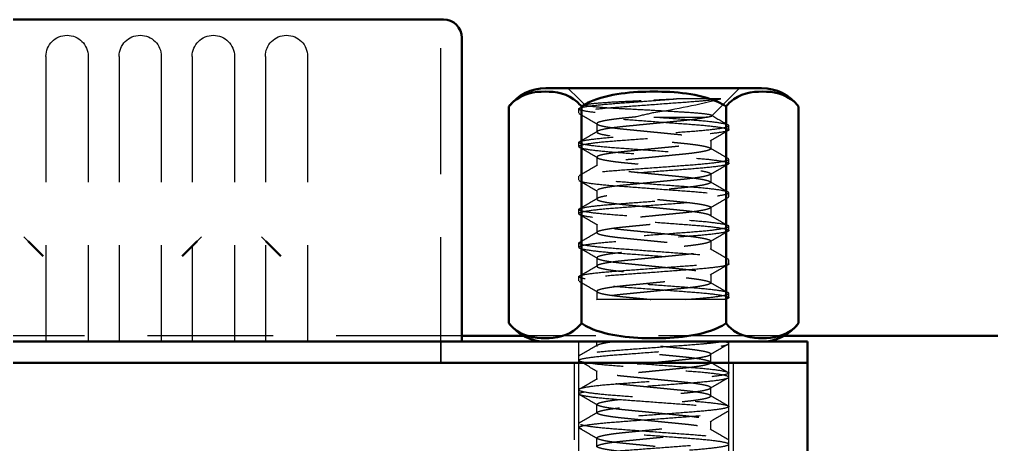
# Model space of a CAD drawing. Header units: millimetres. Extents: x 0 to 420, y 0 to 297.
# Drawn here: x 110.17 to 128.58, y 190.07 to 198.11 of the extents above; entities that cross this region are included whole.
import ezdxf

# ---------------------------------------------------------------- set-up
doc = ezdxf.new("R2010")
doc.units = ezdxf.units.MM
doc.header["$LTSCALE"] = 0.75
doc.linetypes.add('HIDDEN2', pattern=[4.7625, 3.175, -1.5875])
doc.layers.add('Hidden', color=7, linetype='HIDDEN2', lineweight=25)
doc.layers.add('Visible', color=7, linetype='Continuous', lineweight=50)

msp = doc.modelspace()

# ---------------------------------------------------------------- linework, layer by layer
at = {"layer": 'Hidden', "extrusion": (-1e-16, -1, 0)}
for p, q in [((118.146, 191.615), (118.146, 198.115)), ((110.671, 197.415), (110.671, 192.015)), ((111.471, 197.415), (111.471, 192.015)), ((112.056, 197.415), (112.056, 192.015)), ((112.856, 197.415), (112.856, 192.015)), ((113.441, 197.415), (113.441, 192.015)), ((114.241, 197.415), (114.241, 192.015)), ((114.826, 197.415), (114.826, 192.015)), ((115.626, 197.415), (115.626, 192.015)), ((120.759, 196.612), (120.555, 196.815)), ((123.603, 196.612), (123.807, 196.815)), ((120.879, 196.491), (120.759, 196.612)), ((123.448, 196.612), (122.609, 196.612)), ((123.603, 196.612), (123.281, 196.289)), ((120.759, 196.342), (120.759, 196.421)), ((121.102, 196.143), (121.102, 195.984)), ((123.603, 196.024), (123.603, 196.103)), ((120.759, 195.707), (120.759, 195.786)), ((123.26, 195.826), (123.26, 195.667)), ((121.102, 195.508), (121.102, 195.349)), ((123.603, 195.389), (123.603, 195.468)), ((120.759, 195.072), (120.759, 195.151)), ((123.26, 195.191), (123.26, 195.032)), ((121.102, 194.873), (121.102, 194.714)), ((123.603, 194.754), (123.603, 194.833)), ((120.759, 194.437), (120.759, 194.516)), ((123.26, 194.556), (123.26, 194.397)), ((121.102, 194.238), (121.102, 194.079)), ((123.603, 194.119), (123.603, 194.198)), ((110.336, 193.915), (110.253, 193.998)), ((113.536, 193.915), (113.619, 193.998)), ((114.836, 193.915), (114.753, 193.998)), ((120.759, 193.802), (120.759, 193.881)), ((123.26, 193.921), (123.26, 193.762)), ((121.102, 193.603), (121.102, 193.444)), ((123.603, 193.484), (123.603, 193.563)), ((123.26, 193.286), (123.26, 193.127)), ((120.759, 193.167), (120.759, 193.246)), ((121.102, 192.968), (121.102, 192.815)), ((123.603, 192.849), (123.603, 192.928)), ((121.099, 192.815), (121.116, 192.824)), ((122.787, 192.815), (121.099, 192.815)), ((123.519, 192.815), (122.787, 192.815)), ((123.593, 192.838), (123.554, 192.815)), ((118.546, 192.128), (100.826, 192.128)), ((118.546, 192.128), (100.826, 192.128)), ((118.146, 192.015), (118.146, 191.615)), ((124.653, 192.128), (119.708, 192.128)), ((124.653, 192.128), (119.708, 192.128)), ((120.759, 191.615), (120.759, 192.015)), ((121.102, 191.938), (121.102, 192.015)), ((123.603, 191.978), (123.603, 192.015)), ((123.603, 191.615), (123.603, 192.015)), ((120.759, 191.66), (120.759, 191.74)), ((123.26, 191.621), (123.26, 191.779)), ((120.681, 183.015), (120.681, 191.615)), ((120.759, 189.915), (120.759, 191.615)), ((121.102, 191.303), (121.102, 191.462)), ((123.603, 189.915), (123.603, 191.615)), ((123.681, 191.615), (123.681, 183.015)), ((123.603, 191.343), (123.603, 191.422)), ((120.759, 191.025), (120.759, 191.105)), ((123.26, 190.986), (123.26, 191.144)), ((121.102, 190.668), (121.102, 190.827)), ((123.603, 190.708), (123.603, 190.787)), ((120.759, 190.39), (120.759, 190.47)), ((123.26, 190.351), (123.26, 190.509)), ((121.102, 190.033), (121.102, 190.192)), ((123.603, 190.073), (123.603, 190.152))]:
    msp.add_line(p, q, dxfattribs=at)
at = {"layer": 'Hidden', "extrusion": (0, 0, -1)}
for centre in [(-111.071, 197.415), (-112.456, 197.415), (-113.841, 197.415), (-115.226, 197.415)]:
    msp.add_arc(centre, 0.4, 360, 180, dxfattribs=at)
at = {"layer": 'Hidden'}
for centre, radius, start, end in [((119.765, 211.295), 15.138, 279.1826, 284.0801), ((124.453, 185.774), 10.816, 102.127, 104.0124)]:
    msp.add_arc(centre, radius, start, end, dxfattribs=at)
for points, knots in [([(123.448, 196.612), (123.394, 196.603), (123.328, 196.594), (123.175, 196.577), (123.089, 196.569), (122.848, 196.549), (122.681, 196.538), (122.325, 196.511), (122.137, 196.497), (121.765, 196.469), (121.585, 196.456), (121.271, 196.432), (121.137, 196.419), (120.919, 196.392), (120.84, 196.377), (120.754, 196.351), (120.747, 196.34), (120.803, 196.314), (120.867, 196.301), (121.058, 196.273), (121.186, 196.259), (121.484, 196.234), (121.648, 196.222), (122.003, 196.196), (122.19, 196.182), (122.561, 196.154), (122.741, 196.141), (123.06, 196.117), (123.197, 196.104), (123.422, 196.077), (123.506, 196.063), (123.603, 196.036), (123.615, 196.025), (123.569, 195.999), (123.511, 195.986), (123.328, 195.958), (123.202, 195.944), (122.908, 195.919), (122.746, 195.907), (122.394, 195.881), (122.207, 195.867), (121.835, 195.84), (121.654, 195.826), (121.331, 195.802), (121.192, 195.79), (120.959, 195.762), (120.871, 195.748), (120.764, 195.721), (120.747, 195.71), (120.785, 195.685), (120.838, 195.671), (121.012, 195.643), (121.134, 195.629), (121.422, 195.604), (121.583, 195.592), (121.932, 195.566), (122.118, 195.553), (122.49, 195.525), (122.673, 195.511), (123, 195.487), (123.142, 195.475), (123.382, 195.448), (123.475, 195.434), (123.591, 195.407), (123.614, 195.394), (123.585, 195.37), (123.536, 195.356), (123.371, 195.329), (123.253, 195.315), (122.972, 195.289), (122.813, 195.277), (122.466, 195.252), (122.281, 195.238), (121.909, 195.21), (121.725, 195.196), (121.393, 195.172), (121.248, 195.16), (121.001, 195.133), (120.905, 195.119), (120.778, 195.092), (120.75, 195.079), (120.77, 195.055), (120.815, 195.041), (120.971, 195.014), (121.084, 195), (121.359, 194.973), (121.517, 194.962), (121.861, 194.937), (122.045, 194.923), (122.417, 194.895), (122.603, 194.881), (122.938, 194.856), (123.086, 194.845), (123.339, 194.818), (123.44, 194.804), (123.576, 194.777), (123.608, 194.764), (123.597, 194.739), (123.557, 194.726), (123.41, 194.699), (123.303, 194.685), (123.04, 194.659), (122.887, 194.648), (122.544, 194.622), (122.355, 194.608), (121.981, 194.58), (121.8, 194.567), (121.461, 194.542), (121.306, 194.53), (121.042, 194.503), (120.937, 194.489), (120.797, 194.462), (120.76, 194.449), (120.757, 194.425), (120.793, 194.412), (120.934, 194.384), (121.037, 194.37), (121.294, 194.344), (121.444, 194.333), (121.782, 194.307), (121.969, 194.294), (122.341, 194.266), (122.524, 194.252), (122.866, 194.227), (123.022, 194.215), (123.293, 194.189), (123.404, 194.175), (123.554, 194.147), (123.596, 194.134), (123.609, 194.11), (123.578, 194.097), (123.445, 194.069), (123.345, 194.055), (123.094, 194.029), (122.947, 194.017), (122.612, 193.992), (122.427, 193.979), (122.055, 193.951), (121.871, 193.937), (121.526, 193.912), (121.368, 193.9), (121.091, 193.874), (120.977, 193.86), (120.818, 193.832), (120.772, 193.819), (120.75, 193.795), (120.776, 193.782), (120.9, 193.755), (120.995, 193.741), (121.24, 193.714), (121.384, 193.702), (121.714, 193.678), (121.898, 193.664), (122.271, 193.636), (122.456, 193.622), (122.803, 193.597), (122.963, 193.585), (123.246, 193.559), (123.365, 193.545), (123.532, 193.518), (123.583, 193.504), (123.614, 193.479), (123.593, 193.467), (123.479, 193.44), (123.388, 193.426), (123.151, 193.399), (123.009, 193.387), (122.683, 193.363), (122.501, 193.349), (122.128, 193.321), (121.943, 193.308), (121.592, 193.282), (121.431, 193.27), (121.141, 193.245), (121.019, 193.23), (120.842, 193.203), (120.787, 193.189), (120.747, 193.164), (120.763, 193.153), (120.866, 193.126), (120.953, 193.111), (121.184, 193.084), (121.323, 193.072), (121.644, 193.048), (121.825, 193.034), (122.196, 193.007), (122.383, 192.993), (122.736, 192.967), (122.899, 192.955), (123.195, 192.93), (123.321, 192.916), (123.507, 192.888), (123.566, 192.874), (123.606, 192.854), (123.607, 192.847), (123.584, 192.831), (123.558, 192.823), (123.519, 192.815)], [0, 0, 0, 0, 0.035318, 0.035318, 0.06979, 0.06979, 0.124, 0.124, 0.179988, 0.179988, 0.237157, 0.237157, 0.291799, 0.291799, 0.348576, 0.348576, 0.40378, 0.40378, 0.45908, 0.45908, 0.515913, 0.515913, 0.570228, 0.570228, 0.626143, 0.626143, 0.682959, 0.682959, 0.737534, 0.737534, 0.794237, 0.794237, 0.849898, 0.849898, 0.905143, 0.905143, 0.962571, 0.962571, 1.017082, 1.017082, 1.07297, 1.07297, 1.129844, 1.129844, 1.184248, 1.184248, 1.240709, 1.240709, 1.296663, 1.296663, 1.351693, 1.351693, 1.408889, 1.408889, 1.463475, 1.463475, 1.519148, 1.519148, 1.575961, 1.575961, 1.630226, 1.630226, 1.686487, 1.686487, 1.742837, 1.742837, 1.797696, 1.797696, 1.854708, 1.854708, 1.909466, 1.909466, 1.964973, 1.964973, 2.02177, 2.02177, 2.075992, 2.075992, 2.132098, 2.132098, 2.188927, 2.188927, 2.243663, 2.243663, 2.300541, 2.300541, 2.355557, 2.355557, 2.410946, 2.410946, 2.467772, 2.467772, 2.52204, 2.52204, 2.578039, 2.578039, 2.635406, 2.635406, 2.690068, 2.690068, 2.745921, 2.745921, 2.800398, 2.800398, 2.85779, 2.85779, 2.913, 2.913, 2.968627, 2.968627, 3.025294, 3.025294, 3.079834, 3.079834, 3.136615, 3.136615, 3.192495, 3.192495, 3.246775, 3.246775, 3.303573, 3.303573, 3.358838, 3.358838, 3.414007, 3.414007, 3.470749, 3.470749, 3.525356, 3.525356, 3.58249, 3.58249, 3.638442, 3.638442, 3.692619, 3.692619, 3.749359, 3.749359, 3.804705, 3.804705, 3.859567, 3.859567, 3.916406, 3.916406, 3.971102, 3.971102, 4.027712, 4.027712, 4.083786, 4.083786, 4.137941, 4.137941, 4.194665, 4.194665, 4.250144, 4.250144, 4.304772, 4.304772, 4.361758, 4.361758, 4.416592, 4.416592, 4.472745, 4.472745, 4.528987, 4.528987, 4.583213, 4.583213, 4.639965, 4.639965, 4.695624, 4.695624, 4.750108, 4.750108, 4.807292, 4.807292, 4.862309, 4.862309, 4.918095, 4.918095, 4.974549, 4.974549, 5.028941, 5.028941, 5.085769, 5.085769, 5.141655, 5.141655, 5.196093, 5.196093, 5.253523, 5.253523, 5.308768, 5.308768, 5.342594, 5.342594, 5.377484, 5.377484, 5.377484, 5.377484]), ([(122.787, 192.815), (122.938, 192.826), (123.076, 192.837), (123.315, 192.861), (123.414, 192.874), (123.56, 192.901), (123.6, 192.915), (123.606, 192.939), (123.575, 192.951), (123.443, 192.978), (123.343, 192.992), (123.086, 193.019), (122.933, 193.031), (122.596, 193.056), (122.417, 193.07), (122.044, 193.097), (121.855, 193.111), (121.508, 193.137), (121.352, 193.148), (121.082, 193.174), (120.972, 193.188), (120.813, 193.216), (120.768, 193.23), (120.752, 193.254), (120.779, 193.266), (120.9, 193.293), (120.997, 193.307), (121.246, 193.334), (121.398, 193.346), (121.731, 193.371), (121.909, 193.384), (122.28, 193.412), (122.47, 193.426), (122.82, 193.452), (122.979, 193.463), (123.255, 193.489), (123.369, 193.503), (123.537, 193.531), (123.587, 193.544), (123.612, 193.569), (123.59, 193.581), (123.478, 193.608), (123.387, 193.622), (123.144, 193.649), (122.994, 193.662), (122.664, 193.686), (122.487, 193.699), (122.118, 193.727), (121.928, 193.741), (121.574, 193.767), (121.412, 193.779), (121.13, 193.804), (121.013, 193.818), (120.837, 193.846), (120.782, 193.859), (120.748, 193.884), (120.765, 193.896), (120.868, 193.922), (120.955, 193.936), (121.191, 193.964), (121.34, 193.977), (121.667, 194.001), (121.842, 194.014), (122.21, 194.042), (122.399, 194.056), (122.756, 194.083), (122.921, 194.094), (123.209, 194.119), (123.329, 194.133), (123.512, 194.161), (123.571, 194.174), (123.615, 194.2), (123.601, 194.211), (123.506, 194.237), (123.424, 194.251), (123.196, 194.279), (123.053, 194.292), (122.732, 194.316), (122.56, 194.329), (122.194, 194.356), (122.005, 194.37), (121.644, 194.397), (121.476, 194.409), (121.181, 194.434), (121.057, 194.447), (120.865, 194.475), (120.8, 194.489), (120.747, 194.515), (120.756, 194.526), (120.842, 194.552), (120.921, 194.566), (121.14, 194.594), (121.28, 194.607), (121.596, 194.631), (121.766, 194.644), (122.128, 194.671), (122.316, 194.685), (122.674, 194.711), (122.84, 194.723), (123.144, 194.748), (123.277, 194.762), (123.478, 194.789), (123.546, 194.803), (123.613, 194.829), (123.611, 194.84), (123.537, 194.866), (123.463, 194.88), (123.254, 194.908), (123.123, 194.921), (122.815, 194.946), (122.64, 194.958), (122.272, 194.985), (122.083, 194.999), (121.723, 195.026), (121.555, 195.038), (121.246, 195.063), (121.11, 195.076), (120.9, 195.104), (120.827, 195.118), (120.752, 195.144), (120.749, 195.155), (120.813, 195.181), (120.883, 195.195), (121.085, 195.223), (121.212, 195.236), (121.514, 195.261), (121.686, 195.273), (122.051, 195.3), (122.24, 195.314), (122.602, 195.341), (122.773, 195.353), (123.087, 195.378), (123.227, 195.391), (123.444, 195.419), (123.522, 195.433), (123.607, 195.459), (123.614, 195.47), (123.56, 195.496), (123.495, 195.51), (123.3, 195.537), (123.176, 195.551), (122.88, 195.576), (122.711, 195.588), (122.35, 195.615), (122.16, 195.629), (121.796, 195.656), (121.623, 195.669), (121.304, 195.692), (121.161, 195.706), (120.935, 195.734), (120.853, 195.747), (120.76, 195.774), (120.747, 195.785), (120.792, 195.811), (120.853, 195.825), (121.04, 195.852), (121.161, 195.866), (121.451, 195.891), (121.617, 195.903), (121.975, 195.929), (122.165, 195.943), (122.532, 195.971), (122.706, 195.984), (123.03, 196.008), (123.176, 196.021), (123.41, 196.049), (123.496, 196.062), (123.597, 196.089), (123.614, 196.1), (123.578, 196.125), (123.522, 196.139), (123.345, 196.167), (123.227, 196.181), (122.944, 196.206), (122.782, 196.217), (122.427, 196.244), (122.238, 196.258), (121.869, 196.285), (121.692, 196.299), (121.362, 196.323), (121.213, 196.336), (120.971, 196.363), (120.881, 196.377), (120.77, 196.404), (120.749, 196.416), (120.776, 196.44), (120.827, 196.454), (120.996, 196.482), (121.111, 196.496), (121.388, 196.521), (121.547, 196.533), (121.862, 196.556), (122.012, 196.567), (122.314, 196.59), (122.465, 196.601), (122.609, 196.612)], [0, 0, 0, 0, 0.050282, 0.050282, 0.10263, 0.10263, 0.159334, 0.159334, 0.213574, 0.213574, 0.269864, 0.269864, 0.325659, 0.325659, 0.380522, 0.380522, 0.437545, 0.437545, 0.491972, 0.491972, 0.547478, 0.547478, 0.604122, 0.604122, 0.658225, 0.658225, 0.714317, 0.714317, 0.770509, 0.770509, 0.825203, 0.825203, 0.882043, 0.882043, 0.936643, 0.936643, 0.991983, 0.991983, 1.048613, 1.048613, 1.102675, 1.102675, 1.158613, 1.158613, 1.215284, 1.215284, 1.269857, 1.269857, 1.326565, 1.326565, 1.381423, 1.381423, 1.436647, 1.436647, 1.493306, 1.493306, 1.547416, 1.547416, 1.603247, 1.603247, 1.660456, 1.660456, 1.714956, 1.714956, 1.771583, 1.771583, 1.826767, 1.826767, 1.881925, 1.881925, 1.938654, 1.938654, 1.99289, 1.99289, 2.048665, 2.048665, 2.105375, 2.105375, 2.159819, 2.159819, 2.216383, 2.216383, 2.272057, 2.272057, 2.327173, 2.327173, 2.384465, 2.384465, 2.438927, 2.438927, 2.494685, 2.494685, 2.551473, 2.551473, 2.605767, 2.605767, 2.661777, 2.661777, 2.715974, 2.715974, 2.772741, 2.772741, 2.828148, 2.828148, 2.882982, 2.882982, 2.939885, 2.939885, 2.994642, 2.994642, 3.051174, 3.051174, 3.107318, 3.107318, 3.161513, 3.161513, 3.218275, 3.218275, 3.273825, 3.273825, 3.328445, 3.328445, 3.385508, 3.385508, 3.440413, 3.440413, 3.496506, 3.496506, 3.552828, 3.552828, 3.607117, 3.607117, 3.663917, 3.663917, 3.719659, 3.719659, 3.774156, 3.774156, 3.831429, 3.831429, 3.886528, 3.886528, 3.942278, 3.942278, 3.998821, 3.998821, 4.053299, 4.053299, 4.110185, 4.110185, 4.166165, 4.166165, 4.22064, 4.22064, 4.278169, 4.278169, 4.333507, 4.333507, 4.389023, 4.389023, 4.445829, 4.445829, 4.500501, 4.500501, 4.557365, 4.557365, 4.61339, 4.61339, 4.667717, 4.667717, 4.724595, 4.724595, 4.780008, 4.780008, 4.835123, 4.835123, 4.892023, 4.892023, 4.946782, 4.946782, 5.003754, 5.003754, 5.059877, 5.059877, 5.114141, 5.114141, 5.170983, 5.170983, 5.226504, 5.226504, 5.281346, 5.281346, 5.326831, 5.326831, 5.372406, 5.372406, 5.372406, 5.372406]), ([(122.181, 196.39), (122.047, 196.398), (121.912, 196.405), (121.63, 196.42), (121.508, 196.426), (121.28, 196.44), (121.165, 196.449), (120.989, 196.466), (120.929, 196.475), (120.884, 196.487), (120.877, 196.49), (120.881, 196.502), (120.918, 196.511), (121.056, 196.529), (121.157, 196.537), (121.423, 196.555), (121.571, 196.562), (121.849, 196.575), (122.014, 196.583), (122.181, 196.591)], [-0.2931947, -0.2931947, -0.2931947, -0.2931947, -0.2729539, -0.2729539, -0.2490881, -0.2490881, -0.2152153, -0.2152153, -0.1815403, -0.1815403, -0.1638761, -0.1638761, -0.1274616, -0.1274616, -0.0908505, -0.0908505, -0.0503262, -0.0503262, -0.000001, -0.000001, -0.000001, -0.000001]), ([(122.181, 196.591), (122.253, 196.595), (122.325, 196.598), (122.469, 196.605), (122.54, 196.608), (122.609, 196.612)], [-0.0432802, -0.0432802, -0.0432802, -0.0432802, -0.02165021, -0.02165021, -0.00000099, -0.00000099, -0.00000099, -0.00000099]), ([(123.196, 196.268), (123.239, 196.274), (123.266, 196.281), (123.287, 196.292), (123.285, 196.298), (123.233, 196.313), (123.177, 196.322), (123.015, 196.339), (122.909, 196.348), (122.716, 196.359), (122.621, 196.365), (122.395, 196.378), (122.289, 196.384), (122.181, 196.39)], [-0.3362138, -0.3362138, -0.3362138, -0.3362138, -0.2703814, -0.2703814, -0.2118044, -0.2118044, -0.1424242, -0.1424242, -0.07128, -0.07128, -0.0324576, -0.0324576, -0.000001, -0.000001, -0.000001, -0.000001]), ([(122.181, 196.268), (122.291, 196.268), (122.401, 196.268), (122.612, 196.268), (122.711, 196.268), (122.892, 196.268), (122.972, 196.268), (123.106, 196.268), (123.159, 196.268), (123.196, 196.268)], [-0.1325912, -0.1325912, -0.1325912, -0.1325912, -0.099444, -0.099444, -0.066296, -0.066296, -0.033148, -0.033148, -0.000001, -0.000001, -0.000001, -0.000001]), ([(122.258, 188.015), (122.411, 188.026), (122.561, 188.037), (122.872, 188.06), (123.026, 188.072), (123.292, 188.098), (123.401, 188.112), (123.555, 188.139), (123.598, 188.153), (123.608, 188.177), (123.578, 188.189), (123.452, 188.216), (123.353, 188.23), (123.099, 188.258), (122.947, 188.27), (122.612, 188.294), (122.433, 188.308), (122.061, 188.335), (121.872, 188.35), (121.523, 188.376), (121.366, 188.387), (121.093, 188.413), (120.981, 188.426), (120.818, 188.454), (120.771, 188.468), (120.751, 188.492), (120.775, 188.504), (120.893, 188.531), (120.987, 188.545), (121.233, 188.572), (121.384, 188.585), (121.716, 188.609), (121.893, 188.623), (122.259, 188.65), (122.444, 188.664), (122.793, 188.69), (122.953, 188.701), (123.238, 188.727), (123.358, 188.741), (123.529, 188.768), (123.58, 188.782), (123.614, 188.807), (123.595, 188.819), (123.485, 188.846), (123.394, 188.86), (123.159, 188.887), (123.018, 188.899), (122.694, 188.923), (122.512, 188.937), (122.14, 188.965), (121.954, 188.978), (121.603, 189.005), (121.441, 189.016), (121.149, 189.041), (121.025, 189.056), (120.846, 189.083), (120.79, 189.097), (120.747, 189.122), (120.761, 189.134), (120.861, 189.16), (120.947, 189.175), (121.175, 189.202), (121.314, 189.214), (121.634, 189.238), (121.814, 189.252), (122.185, 189.279), (122.372, 189.293), (122.726, 189.32), (122.89, 189.331), (123.187, 189.356), (123.315, 189.37), (123.503, 189.398), (123.564, 189.412), (123.615, 189.437), (123.605, 189.449), (123.515, 189.475), (123.433, 189.489), (123.211, 189.517), (123.076, 189.53), (122.76, 189.554), (122.581, 189.567), (122.21, 189.594), (122.023, 189.608), (121.667, 189.635), (121.501, 189.646), (121.201, 189.671), (121.071, 189.685), (120.875, 189.713), (120.809, 189.726), (120.748, 189.752), (120.753, 189.763), (120.833, 189.79), (120.91, 189.804), (121.123, 189.831), (121.256, 189.844), (121.567, 189.869), (121.745, 189.882), (122.115, 189.909), (122.303, 189.923), (122.661, 189.95), (122.829, 189.962), (123.134, 189.986), (123.268, 190), (123.472, 190.028), (123.542, 190.041), (123.612, 190.067), (123.612, 190.078), (123.541, 190.104), (123.469, 190.119), (123.262, 190.146), (123.133, 190.159), (122.827, 190.184), (122.653, 190.196), (122.286, 190.224), (122.097, 190.238), (121.736, 190.265), (121.567, 190.277), (121.256, 190.301), (121.119, 190.315), (120.906, 190.342), (120.832, 190.356), (120.753, 190.382), (120.748, 190.393), (120.809, 190.419), (120.877, 190.433), (121.076, 190.461), (121.203, 190.474), (121.502, 190.499), (121.673, 190.511), (122.037, 190.538), (122.226, 190.552), (122.589, 190.579), (122.76, 190.592), (123.077, 190.616), (123.217, 190.629), (123.438, 190.657), (123.517, 190.671), (123.605, 190.697), (123.615, 190.708), (123.564, 190.734), (123.5, 190.748), (123.308, 190.776), (123.185, 190.789), (122.891, 190.815), (122.724, 190.826), (122.363, 190.853), (122.174, 190.867), (121.808, 190.894), (121.635, 190.907), (121.314, 190.931), (121.17, 190.944), (120.941, 190.972), (120.858, 190.986), (120.761, 191.012), (120.747, 191.024), (120.789, 191.049), (120.847, 191.063), (121.029, 191.09), (121.149, 191.104), (121.436, 191.129), (121.6, 191.141), (121.956, 191.167), (122.146, 191.181), (122.514, 191.209), (122.689, 191.222), (123.017, 191.246), (123.166, 191.259), (123.403, 191.287), (123.491, 191.301), (123.595, 191.327), (123.614, 191.339), (123.581, 191.364), (123.527, 191.378), (123.353, 191.405), (123.236, 191.419), (122.955, 191.445), (122.794, 191.456), (122.44, 191.482), (122.25, 191.496), (121.881, 191.524), (121.704, 191.537), (121.373, 191.562), (121.223, 191.574), (120.979, 191.602), (120.887, 191.616), (120.773, 191.642), (120.75, 191.654), (120.773, 191.679), (120.823, 191.693), (120.989, 191.72), (121.102, 191.734), (121.377, 191.76), (121.535, 191.771), (121.885, 191.797), (122.075, 191.811), (122.446, 191.839), (122.624, 191.852), (122.958, 191.877), (123.11, 191.889), (123.361, 191.916), (123.458, 191.93), (123.578, 191.956), (123.606, 191.968), (123.601, 191.99), (123.568, 192.002), (123.506, 192.015)], [-5.66202, -5.66202, -5.66202, -5.66202, -5.61588, -5.61588, -5.561452, -5.561452, -5.505778, -5.505778, -5.449048, -5.449048, -5.394825, -5.394825, -5.338572, -5.338572, -5.282554, -5.282554, -5.227715, -5.227715, -5.170721, -5.170721, -5.116172, -5.116172, -5.06069, -5.06069, -5.004, -5.004, -4.949871, -4.949871, -4.893796, -4.893796, -4.837341, -4.837341, -4.782651, -4.782651, -4.727167, -4.727167, -4.672639, -4.672639, -4.615643, -4.615643, -4.560803, -4.560803, -4.504819, -4.504819, -4.448563, -4.448563, -4.39434, -4.39434, -4.337616, -4.337616, -4.281937, -4.281937, -4.227523, -4.227523, -4.170314, -4.170314, -4.115277, -4.115277, -4.059629, -4.059629, -4.003148, -4.003148, -3.948729, -3.948729, -3.891915, -3.891915, -3.835995, -3.835995, -3.781595, -3.781595, -3.724127, -3.724127, -3.668848, -3.668848, -3.613424, -3.613424, -3.556678, -3.556678, -3.502062, -3.502062, -3.445266, -3.445266, -3.389299, -3.389299, -3.335039, -3.335039, -3.278229, -3.278229, -3.222872, -3.222872, -3.167841, -3.167841, -3.110998, -3.110998, -3.056294, -3.056294, -2.999423, -2.999423, -2.943354, -2.943354, -2.889152, -2.889152, -2.832375, -2.832375, -2.776907, -2.776907, -2.722143, -2.722143, -2.665172, -2.665172, -2.610351, -2.610351, -2.553969, -2.553969, -2.49775, -2.49775, -2.443516, -2.443516, -2.386729, -2.386729, -2.331099, -2.331099, -2.276518, -2.276518, -2.219369, -2.219369, -2.164384, -2.164384, -2.108408, -2.108408, -2.051995, -2.051995, -1.997634, -1.997634, -1.940792, -1.940792, -1.884953, -1.884953, -1.830459, -1.830459, -1.773084, -1.773084, -1.717888, -1.717888, -1.662219, -1.662219, -1.605569, -1.605569, -1.551045, -1.551045, -1.494269, -1.494269, -1.438408, -1.438408, -1.384122, -1.384122, -1.327328, -1.327328, -1.272083, -1.272083, -1.216884, -1.216884, -1.160165, -1.160165, -1.105577, -1.105577, -1.048389, -1.048389, -0.992462, -0.992462, -0.93829, -0.93829, -0.881558, -0.881558, -0.826238, -0.826238, -0.771354, -0.771354, -0.714545, -0.714545, -0.659875, -0.659875, -0.603216, -0.603216, -0.547173, -0.547173, -0.493034, -0.493034, -0.436324, -0.436324, -0.380878, -0.380878, -0.326238, -0.326238, -0.269286, -0.269286, -0.214486, -0.214486, -0.158294, -0.158294, -0.102089, -0.102089, -0.051195, -0.051195, -0.000001, -0.000001, -0.000001, -0.000001]), ([(123.477, 192.015), (123.431, 192.006), (123.372, 191.998), (123.233, 191.981), (123.154, 191.973), (122.925, 191.953), (122.763, 191.942), (122.412, 191.916), (122.226, 191.902), (121.854, 191.874), (121.672, 191.861), (121.347, 191.836), (121.206, 191.824), (120.97, 191.797), (120.879, 191.783), (120.768, 191.756), (120.748, 191.744), (120.781, 191.719), (120.832, 191.706), (121.001, 191.678), (121.121, 191.664), (121.405, 191.638), (121.565, 191.627), (121.913, 191.601), (122.098, 191.587), (122.471, 191.559), (122.654, 191.546), (122.984, 191.521), (123.128, 191.509), (123.371, 191.482), (123.466, 191.468), (123.587, 191.441), (123.613, 191.429), (123.589, 191.404), (123.542, 191.391), (123.381, 191.363), (123.266, 191.349), (122.988, 191.323), (122.83, 191.312), (122.484, 191.286), (122.3, 191.272), (121.928, 191.245), (121.743, 191.231), (121.409, 191.206), (121.262, 191.194), (121.013, 191.168), (120.914, 191.154), (120.782, 191.126), (120.752, 191.113), (120.767, 191.089), (120.809, 191.076), (120.962, 191.048), (121.073, 191.034), (121.345, 191.008), (121.501, 190.996), (121.844, 190.971), (122.027, 190.957), (122.399, 190.93), (122.586, 190.916), (122.923, 190.891), (123.072, 190.879), (123.328, 190.853), (123.431, 190.839), (123.571, 190.811), (123.606, 190.798), (123.601, 190.774), (123.563, 190.761), (123.421, 190.734), (123.315, 190.72), (123.05, 190.693), (122.895, 190.682), (122.556, 190.656), (122.374, 190.643), (122.001, 190.615), (121.812, 190.601), (121.469, 190.575), (121.317, 190.564), (121.055, 190.538), (120.948, 190.524), (120.8, 190.496), (120.761, 190.483), (120.757, 190.459), (120.789, 190.446), (120.922, 190.419), (121.024, 190.405), (121.282, 190.378), (121.435, 190.366), (121.772, 190.341), (121.952, 190.328), (122.325, 190.3), (122.514, 190.286), (122.861, 190.26), (123.016, 190.249), (123.284, 190.223), (123.394, 190.209), (123.551, 190.182), (123.595, 190.168), (123.609, 190.144), (123.581, 190.132), (123.458, 190.105), (123.361, 190.091), (123.109, 190.063), (122.958, 190.051), (122.624, 190.026), (122.445, 190.013), (122.074, 189.985), (121.885, 189.971), (121.534, 189.945), (121.376, 189.934), (121.102, 189.908), (120.988, 189.895), (120.823, 189.867), (120.773, 189.853), (120.75, 189.829), (120.773, 189.817), (120.887, 189.79), (120.979, 189.776), (121.224, 189.748), (121.374, 189.736), (121.705, 189.711), (121.881, 189.698), (122.251, 189.671), (122.441, 189.657), (122.794, 189.63), (122.955, 189.619), (123.236, 189.593), (123.353, 189.58), (123.527, 189.552), (123.581, 189.538), (123.614, 189.513), (123.595, 189.502), (123.49, 189.475), (123.403, 189.461), (123.165, 189.434), (123.017, 189.421), (122.689, 189.396), (122.513, 189.383), (122.145, 189.356), (121.956, 189.342), (121.599, 189.315), (121.435, 189.304), (121.148, 189.278), (121.029, 189.265), (120.847, 189.237), (120.789, 189.223), (120.747, 189.198), (120.761, 189.187), (120.858, 189.16), (120.942, 189.146), (121.171, 189.119), (121.314, 189.105), (121.636, 189.081), (121.809, 189.069), (122.175, 189.041), (122.364, 189.027), (122.724, 189), (122.892, 188.989), (123.185, 188.964), (123.309, 188.95), (123.5, 188.922), (123.564, 188.908), (123.615, 188.883), (123.605, 188.872), (123.517, 188.845), (123.438, 188.831), (123.217, 188.804), (123.076, 188.79), (122.753, 188.766), (122.573, 188.753), (122.203, 188.725), (122.015, 188.711), (121.66, 188.685), (121.495, 188.673), (121.195, 188.648), (121.066, 188.634), (120.871, 188.607), (120.807, 188.593), (120.748, 188.567), (120.753, 188.556), (120.835, 188.53), (120.913, 188.516), (121.129, 188.488), (121.262, 188.475), (121.574, 188.451), (121.753, 188.438), (122.123, 188.41), (122.311, 188.396), (122.669, 188.37), (122.836, 188.358), (123.14, 188.333), (123.273, 188.319), (123.476, 188.292), (123.545, 188.278), (123.612, 188.252), (123.611, 188.241), (123.539, 188.215), (123.465, 188.201), (123.257, 188.173), (123.127, 188.16), (122.82, 188.135), (122.645, 188.123), (122.277, 188.096), (122.088, 188.082), (121.728, 188.055), (121.559, 188.043), (121.343, 188.026), (121.281, 188.02), (121.224, 188.015)], [-9.324967, -9.324967, -9.324967, -9.324967, -9.290712, -9.290712, -9.257025, -9.257025, -9.202444, -9.202444, -9.146628, -9.146628, -9.089746, -9.089746, -9.035382, -9.035382, -8.978985, -8.978985, -8.922792, -8.922792, -8.867812, -8.867812, -8.810672, -8.810672, -8.755964, -8.755964, -8.700338, -8.700338, -8.643493, -8.643493, -8.589219, -8.589219, -8.532999, -8.532999, -8.476363, -8.476363, -8.421529, -8.421529, -8.364548, -8.364548, -8.309621, -8.309621, -8.254137, -8.254137, -8.197285, -8.197285, -8.143006, -8.143006, -8.086916, -8.086916, -8.029767, -8.029767, -7.975031, -7.975031, -7.918157, -7.918157, -7.862935, -7.862935, -7.807542, -7.807542, -7.75064, -7.75064, -7.696271, -7.696271, -7.640264, -7.640264, -7.583377, -7.583377, -7.528716, -7.528716, -7.471924, -7.471924, -7.416264, -7.416264, -7.360934, -7.360934, -7.303416, -7.303416, -7.248868, -7.248868, -7.192896, -7.192896, -7.135964, -7.135964, -7.081484, -7.081484, -7.024941, -7.024941, -6.969009, -6.969009, -6.913903, -6.913903, -6.856626, -6.856626, -6.802022, -6.802022, -6.746272, -6.746272, -6.68941, -6.68941, -6.635087, -6.635087, -6.578752, -6.578752, -6.522442, -6.522442, -6.467515, -6.467515, -6.410431, -6.410431, -6.355673, -6.355673, -6.300098, -6.300098, -6.24326, -6.24326, -6.188999, -6.188999, -6.132827, -6.132827, -6.07605, -6.07605, -6.021255, -6.021255, -5.964315, -5.964315, -5.909313, -5.909313, -5.853866, -5.853866, -5.797008, -5.797008, -5.742715, -5.742715, -5.68666, -5.68666, -5.629354, -5.629354, -5.574642, -5.574642, -5.517794, -5.517794, -5.462478, -5.462478, -5.407107, -5.407107, -5.350187, -5.350187, -5.295781, -5.295781, -5.239794, -5.239794, -5.182891, -5.182891, -5.128243, -5.128243, -5.071466, -5.071466, -5.01568, -5.01568, -4.960359, -4.960359, -4.902854, -4.902854, -4.848242, -4.848242, -4.792278, -4.792278, -4.735311, -4.735311, -4.678386, -4.678386, -4.62232, -4.62232, -4.567926, -4.567926, -4.510986, -4.510986, -4.455534, -4.455534, -4.40032, -4.40032, -4.343382, -4.343382, -4.288586, -4.288586, -4.23148, -4.23148, -4.175323, -4.175323, -4.121005, -4.121005, -4.064107, -4.064107, -4.008555, -4.008555, -3.953625, -3.953625, -3.896571, -3.896571, -3.841669, -3.841669, -3.785066, -3.785066, -3.72877, -3.72877, -3.674441, -3.674441, -3.650976, -3.650976, -3.650976, -3.650976])]:
    msp.add_open_spline(points, degree=3, knots=knots, dxfattribs=at)
for points in [[(120.768, 196.432), (120.806, 196.454), (120.844, 196.476), (120.882, 196.498)], [(121.116, 196.128), (121, 196.196), (120.884, 196.263), (120.768, 196.33)], [(123.277, 196.299), (123.383, 196.237), (123.488, 196.176), (123.593, 196.115)], [(120.768, 195.797), (120.884, 195.864), (121, 195.932), (121.116, 195.999)], [(123.593, 196.013), (123.478, 195.946), (123.362, 195.878), (123.246, 195.811)], [(121.116, 195.493), (121, 195.561), (120.884, 195.628), (120.768, 195.695)], [(123.246, 195.682), (123.362, 195.614), (123.478, 195.547), (123.593, 195.48)], [(120.768, 195.162), (120.884, 195.229), (121, 195.297), (121.116, 195.364)], [(123.593, 195.378), (123.478, 195.311), (123.362, 195.243), (123.246, 195.176)], [(121.116, 194.858), (121, 194.926), (120.884, 194.993), (120.768, 195.06)], [(123.246, 195.047), (123.362, 194.979), (123.478, 194.912), (123.593, 194.845)], [(120.768, 194.527), (120.884, 194.594), (121, 194.662), (121.116, 194.729)], [(123.593, 194.743), (123.478, 194.676), (123.362, 194.608), (123.246, 194.541)], [(121.116, 194.223), (121, 194.291), (120.884, 194.358), (120.768, 194.425)], [(123.246, 194.412), (123.362, 194.344), (123.478, 194.277), (123.593, 194.21)], [(120.768, 193.892), (120.884, 193.959), (121, 194.027), (121.116, 194.094)], [(123.593, 194.108), (123.478, 194.041), (123.362, 193.973), (123.246, 193.906)], [(121.116, 193.588), (121, 193.656), (120.884, 193.723), (120.768, 193.79)], [(123.246, 193.777), (123.362, 193.709), (123.478, 193.642), (123.593, 193.575)], [(123.593, 193.473), (123.478, 193.406), (123.362, 193.338), (123.246, 193.271)], [(120.768, 193.257), (120.884, 193.324), (121, 193.392), (121.116, 193.459)], [(121.116, 192.953), (121, 193.021), (120.884, 193.088), (120.768, 193.155)], [(123.246, 193.142), (123.362, 193.074), (123.478, 193.007), (123.593, 192.94)], [(123.554, 192.815), (123.554, 192.815), (123.542, 192.815), (123.519, 192.815)], [(120.768, 191.751), (120.884, 191.818), (121, 191.886), (121.116, 191.953)], [(123.593, 191.967), (123.478, 191.899), (123.362, 191.832), (123.246, 191.764)], [(121.116, 191.447), (121, 191.514), (120.884, 191.582), (120.768, 191.649)], [(123.246, 191.636), (123.362, 191.568), (123.478, 191.501), (123.593, 191.433)], [(120.768, 191.116), (120.884, 191.183), (121, 191.251), (121.116, 191.318)], [(123.593, 191.332), (123.478, 191.264), (123.362, 191.197), (123.246, 191.129)], [(121.116, 190.812), (121, 190.879), (120.884, 190.947), (120.768, 191.014)], [(123.246, 191.001), (123.362, 190.933), (123.478, 190.866), (123.593, 190.798)], [(120.768, 190.481), (120.884, 190.548), (121, 190.616), (121.116, 190.683)], [(123.593, 190.697), (123.478, 190.629), (123.362, 190.562), (123.246, 190.494)], [(121.116, 190.177), (121, 190.244), (120.884, 190.312), (120.768, 190.379)], [(123.246, 190.366), (123.362, 190.298), (123.478, 190.231), (123.593, 190.163)]]:
    msp.add_open_spline(points, degree=3, dxfattribs=at)
for points, weights, knots in [([(123.196, 196.268), (123.063, 196.23), (122.72, 196.196), (122.181, 196.143), (121.642, 196.09), (121.102, 196.037), (121.102, 195.984), (121.102, 195.931), (121.642, 195.879), (122.181, 195.826), (122.72, 195.773), (123.26, 195.72), (123.26, 195.667), (123.26, 195.614), (122.72, 195.561), (122.181, 195.508), (121.642, 195.455), (121.102, 195.402), (121.102, 195.349), (121.102, 195.296), (121.642, 195.244), (122.181, 195.191), (122.72, 195.138), (123.26, 195.085), (123.26, 195.032), (123.26, 194.979), (122.72, 194.926), (122.181, 194.873), (121.642, 194.82), (121.102, 194.767), (121.102, 194.714), (121.102, 194.661), (121.642, 194.609), (122.181, 194.556), (122.72, 194.503), (123.26, 194.45), (123.26, 194.397), (123.26, 194.344), (122.72, 194.291), (122.181, 194.238), (121.642, 194.185), (121.102, 194.132), (121.102, 194.079), (121.102, 194.026), (121.642, 193.974), (122.181, 193.921), (122.72, 193.868), (123.26, 193.815), (123.26, 193.762), (123.26, 193.709), (122.72, 193.656), (122.181, 193.603), (121.642, 193.55), (121.102, 193.497), (121.102, 193.444), (121.102, 193.391), (121.642, 193.339), (122.181, 193.286), (122.72, 193.233), (123.26, 193.18), (123.26, 193.127), (123.26, 193.074), (122.72, 193.021), (122.181, 192.968), (121.642, 192.915), (121.138, 192.866), (121.104, 192.815)], [0.940574822065, 0.910505680802, 1, 0.866025403784, 1, 0.866025403784, 1, 0.866025403784, 1, 0.866025403784, 1, 0.866025403784, 1, 0.866025403784, 1, 0.866025403784, 1, 0.866025403784, 1, 0.866025403784, 1, 0.866025403784, 1, 0.866025403784, 1, 0.866025403784, 1, 0.866025403784, 1, 0.866025403784, 1, 0.866025403784, 1, 0.866025403784, 1, 0.866025403784, 1, 0.866025403784, 1, 0.866025403784, 1, 0.866025403784, 1, 0.866025403784, 1, 0.866025403784, 1, 0.866025403784, 1, 0.866025403784, 1, 0.866025403784, 1, 0.866025403784, 1, 0.866025403784, 1, 0.866025403784, 1, 0.866025403784, 1, 0.866025403784, 1, 0.866025403784, 1, 0.873717979399, 0.985498235939], [0.0972084, 0.0972084, 0.0972084, 0.1041667, 0.1041667, 0.1145833, 0.1145833, 0.125, 0.125, 0.1354167, 0.1354167, 0.1458333, 0.1458333, 0.15625, 0.15625, 0.1666667, 0.1666667, 0.1770833, 0.1770833, 0.1875, 0.1875, 0.1979167, 0.1979167, 0.2083333, 0.2083333, 0.21875, 0.21875, 0.2291667, 0.2291667, 0.2395833, 0.2395833, 0.25, 0.25, 0.2604167, 0.2604167, 0.2708333, 0.2708333, 0.28125, 0.28125, 0.2916667, 0.2916667, 0.3020833, 0.3020833, 0.3125, 0.3125, 0.3229167, 0.3229167, 0.3333333, 0.3333333, 0.34375, 0.34375, 0.3541667, 0.3541667, 0.3645833, 0.3645833, 0.375, 0.375, 0.3854167, 0.3854167, 0.3958333, 0.3958333, 0.40625, 0.40625, 0.4166667, 0.4166667, 0.4270833, 0.4270833, 0.4369019, 0.4369019, 0.4369019]), ([(121.834, 196.268), (121.734, 196.258), (121.642, 196.249), (121.102, 196.196), (121.102, 196.143), (121.102, 196.09), (121.642, 196.037), (122.181, 195.984), (122.72, 195.931), (123.26, 195.879), (123.26, 195.826), (123.26, 195.773), (122.72, 195.72), (122.181, 195.667), (121.642, 195.614), (121.102, 195.561), (121.102, 195.508), (121.102, 195.455), (121.642, 195.402), (122.181, 195.349), (122.72, 195.296), (123.26, 195.244), (123.26, 195.191), (123.26, 195.138), (122.72, 195.085), (122.181, 195.032), (121.642, 194.979), (121.102, 194.926), (121.102, 194.873), (121.102, 194.82), (121.642, 194.767), (122.181, 194.714), (122.72, 194.661), (123.26, 194.609), (123.26, 194.556), (123.26, 194.503), (122.72, 194.45), (122.181, 194.397), (121.642, 194.344), (121.102, 194.291), (121.102, 194.238), (121.102, 194.185), (121.642, 194.132), (122.181, 194.079), (122.72, 194.026), (123.26, 193.974), (123.26, 193.921), (123.26, 193.868), (122.72, 193.815), (122.181, 193.762), (121.642, 193.709), (121.102, 193.656), (121.102, 193.603), (121.102, 193.55), (121.642, 193.497), (122.181, 193.444), (122.72, 193.391), (123.26, 193.339), (123.26, 193.286), (123.26, 193.233), (122.72, 193.18), (122.181, 193.127), (121.642, 193.074), (121.102, 193.021), (121.102, 192.968), (121.102, 192.915), (121.642, 192.862), (121.867, 192.84), (122.126, 192.815)], [0.958435398186, 0.974280095017, 1, 0.866025403784, 1, 0.866025403784, 1, 0.866025403784, 1, 0.866025403784, 1, 0.866025403784, 1, 0.866025403784, 1, 0.866025403784, 1, 0.866025403784, 1, 0.866025403784, 1, 0.866025403784, 1, 0.866025403784, 1, 0.866025403784, 1, 0.866025403784, 1, 0.866025403784, 1, 0.866025403784, 1, 0.866025403784, 1, 0.866025403784, 1, 0.866025403784, 1, 0.866025403784, 1, 0.866025403784, 1, 0.866025403784, 1, 0.866025403784, 1, 0.866025403784, 1, 0.866025403784, 1, 0.866025403784, 1, 0.866025403784, 1, 0.866025403784, 1, 0.866025403784, 1, 0.866025403784, 1, 0.866025403784, 1, 0.866025403784, 1, 0.866025403784, 1, 0.939380017538, 0.933617931685], [0.1125836, 0.1125836, 0.1125836, 0.1145833, 0.1145833, 0.125, 0.125, 0.1354167, 0.1354167, 0.1458333, 0.1458333, 0.15625, 0.15625, 0.1666667, 0.1666667, 0.1770833, 0.1770833, 0.1875, 0.1875, 0.1979167, 0.1979167, 0.2083333, 0.2083333, 0.21875, 0.21875, 0.2291667, 0.2291667, 0.2395833, 0.2395833, 0.25, 0.25, 0.2604167, 0.2604167, 0.2708333, 0.2708333, 0.28125, 0.28125, 0.2916667, 0.2916667, 0.3020833, 0.3020833, 0.3125, 0.3125, 0.3229167, 0.3229167, 0.3333333, 0.3333333, 0.34375, 0.34375, 0.3541667, 0.3541667, 0.3645833, 0.3645833, 0.375, 0.375, 0.3854167, 0.3854167, 0.3958333, 0.3958333, 0.40625, 0.40625, 0.4166667, 0.4166667, 0.4270833, 0.4270833, 0.4375, 0.4375, 0.4479167, 0.4479167, 0.4526299, 0.4526299, 0.4526299]), ([(123.26, 187.811), (123.26, 187.864), (122.72, 187.916), (122.181, 187.969), (121.642, 188.022), (121.102, 188.075), (121.102, 188.128), (121.102, 188.181), (121.642, 188.234), (122.181, 188.287), (122.72, 188.34), (123.26, 188.393), (123.26, 188.446), (123.26, 188.499), (122.72, 188.551), (122.181, 188.604), (121.642, 188.657), (121.102, 188.71), (121.102, 188.763), (121.102, 188.816), (121.642, 188.869), (122.181, 188.922), (122.72, 188.975), (123.26, 189.028), (123.26, 189.081), (123.26, 189.134), (122.72, 189.186), (122.181, 189.239), (121.642, 189.292), (121.102, 189.345), (121.102, 189.398), (121.102, 189.451), (121.642, 189.504), (122.181, 189.557), (122.72, 189.61), (123.26, 189.663), (123.26, 189.716), (123.26, 189.769), (122.72, 189.821), (122.181, 189.874), (121.642, 189.927), (121.102, 189.98), (121.102, 190.033), (121.102, 190.086), (121.642, 190.139), (122.181, 190.192), (122.72, 190.245), (123.26, 190.298), (123.26, 190.351), (123.26, 190.404), (122.72, 190.456), (122.181, 190.509), (121.642, 190.562), (121.102, 190.615), (121.102, 190.668), (121.102, 190.721), (121.642, 190.774), (122.181, 190.827), (122.72, 190.88), (123.26, 190.933), (123.26, 190.986), (123.26, 191.039), (122.72, 191.091), (122.181, 191.144), (121.642, 191.197), (121.102, 191.25), (121.102, 191.303), (121.102, 191.356), (121.642, 191.409), (122.181, 191.462), (122.72, 191.515), (123.26, 191.568), (123.26, 191.621), (123.26, 191.674), (122.72, 191.726), (122.181, 191.779), (121.642, 191.832), (121.102, 191.885), (121.102, 191.938), (121.102, 191.974), (121.392, 192.015)], [1, 0.866025403784, 1, 0.866025403784, 1, 0.866025403784, 1, 0.866025403784, 1, 0.866025403784, 1, 0.866025403784, 1, 0.866025403784, 1, 0.866025403784, 1, 0.866025403784, 1, 0.866025403784, 1, 0.866025403784, 1, 0.866025403784, 1, 0.866025403784, 1, 0.866025403784, 1, 0.866025403784, 1, 0.866025403784, 1, 0.866025403784, 1, 0.866025403784, 1, 0.866025403784, 1, 0.866025403784, 1, 0.866025403784, 1, 0.866025403784, 1, 0.866025403784, 1, 0.866025403784, 1, 0.866025403784, 1, 0.866025403784, 1, 0.866025403784, 1, 0.866025403784, 1, 0.866025403784, 1, 0.866025403784, 1, 0.866025403784, 1, 0.866025403784, 1, 0.866025403784, 1, 0.866025403784, 1, 0.866025403784, 1, 0.866025403784, 1, 0.866025403784, 1, 0.866025403784, 1, 0.866025403784, 1, 0.904604290732, 0.945060326553], [0.3125, 0.3125, 0.3125, 0.3229167, 0.3229167, 0.3333333, 0.3333333, 0.34375, 0.34375, 0.3541667, 0.3541667, 0.3645833, 0.3645833, 0.375, 0.375, 0.3854167, 0.3854167, 0.3958333, 0.3958333, 0.40625, 0.40625, 0.4166667, 0.4166667, 0.4270833, 0.4270833, 0.4375, 0.4375, 0.4479167, 0.4479167, 0.4583333, 0.4583333, 0.46875, 0.46875, 0.4791667, 0.4791667, 0.4895833, 0.4895833, 0.5, 0.5, 0.5104167, 0.5104167, 0.5208333, 0.5208333, 0.53125, 0.53125, 0.5416667, 0.5416667, 0.5520833, 0.5520833, 0.5625, 0.5625, 0.5729167, 0.5729167, 0.5833333, 0.5833333, 0.59375, 0.59375, 0.6041667, 0.6041667, 0.6145833, 0.6145833, 0.625, 0.625, 0.6354167, 0.6354167, 0.6458333, 0.6458333, 0.65625, 0.65625, 0.6666667, 0.6666667, 0.6770833, 0.6770833, 0.6875, 0.6875, 0.6979167, 0.6979167, 0.7083333, 0.7083333, 0.71875, 0.71875, 0.7261671, 0.7261671, 0.7261671]), ([(123.246, 187.954), (123.26, 187.962), (123.26, 187.969), (123.26, 188.022), (122.72, 188.075), (122.181, 188.128), (121.642, 188.181), (121.102, 188.234), (121.102, 188.287), (121.102, 188.34), (121.642, 188.393), (122.181, 188.446), (122.72, 188.499), (123.26, 188.551), (123.26, 188.604), (123.26, 188.657), (122.72, 188.71), (122.181, 188.763), (121.642, 188.816), (121.102, 188.869), (121.102, 188.922), (121.102, 188.975), (121.642, 189.028), (122.181, 189.081), (122.72, 189.134), (123.26, 189.186), (123.26, 189.239), (123.26, 189.292), (122.72, 189.345), (122.181, 189.398), (121.642, 189.451), (121.102, 189.504), (121.102, 189.557), (121.102, 189.61), (121.642, 189.663), (122.181, 189.716), (122.72, 189.769), (123.26, 189.821), (123.26, 189.874), (123.26, 189.927), (122.72, 189.98), (122.181, 190.033), (121.642, 190.086), (121.102, 190.139), (121.102, 190.192), (121.102, 190.245), (121.642, 190.298), (122.181, 190.351), (122.72, 190.404), (123.26, 190.456), (123.26, 190.509), (123.26, 190.562), (122.72, 190.615), (122.181, 190.668), (121.642, 190.721), (121.102, 190.774), (121.102, 190.827), (121.102, 190.88), (121.642, 190.933), (122.181, 190.986), (122.72, 191.039), (123.26, 191.091), (123.26, 191.144), (123.26, 191.197), (122.72, 191.25), (122.181, 191.303), (121.642, 191.356), (121.102, 191.409), (121.102, 191.462), (121.102, 191.515), (121.642, 191.568), (122.181, 191.621), (122.72, 191.674), (123.26, 191.726), (123.26, 191.779), (123.26, 191.832), (122.72, 191.885), (122.181, 191.938), (121.642, 191.991), (121.527, 192.002), (121.432, 192.015)], [0.96501326851, 0.979312070091, 1, 0.866025403784, 1, 0.866025403784, 1, 0.866025403784, 1, 0.866025403784, 1, 0.866025403784, 1, 0.866025403784, 1, 0.866025403784, 1, 0.866025403784, 1, 0.866025403784, 1, 0.866025403784, 1, 0.866025403784, 1, 0.866025403784, 1, 0.866025403784, 1, 0.866025403784, 1, 0.866025403784, 1, 0.866025403784, 1, 0.866025403784, 1, 0.866025403784, 1, 0.866025403784, 1, 0.866025403784, 1, 0.866025403784, 1, 0.866025403784, 1, 0.866025403784, 1, 0.866025403784, 1, 0.866025403784, 1, 0.866025403784, 1, 0.866025403784, 1, 0.866025403784, 1, 0.866025403784, 1, 0.866025403784, 1, 0.866025403784, 1, 0.866025403784, 1, 0.866025403784, 1, 0.866025403784, 1, 0.866025403784, 1, 0.866025403784, 1, 0.866025403784, 1, 0.866025403784, 1, 0.968146923617, 0.951440278031], [0.3108915, 0.3108915, 0.3108915, 0.3125, 0.3125, 0.3229167, 0.3229167, 0.3333333, 0.3333333, 0.34375, 0.34375, 0.3541667, 0.3541667, 0.3645833, 0.3645833, 0.375, 0.375, 0.3854167, 0.3854167, 0.3958333, 0.3958333, 0.40625, 0.40625, 0.4166667, 0.4166667, 0.4270833, 0.4270833, 0.4375, 0.4375, 0.4479167, 0.4479167, 0.4583333, 0.4583333, 0.46875, 0.46875, 0.4791667, 0.4791667, 0.4895833, 0.4895833, 0.5, 0.5, 0.5104167, 0.5104167, 0.5208333, 0.5208333, 0.53125, 0.53125, 0.5416667, 0.5416667, 0.5520833, 0.5520833, 0.5625, 0.5625, 0.5729167, 0.5729167, 0.5833333, 0.5833333, 0.59375, 0.59375, 0.6041667, 0.6041667, 0.6145833, 0.6145833, 0.625, 0.625, 0.6354167, 0.6354167, 0.6458333, 0.6458333, 0.65625, 0.65625, 0.6666667, 0.6666667, 0.6770833, 0.6770833, 0.6875, 0.6875, 0.6979167, 0.6979167, 0.7083333, 0.7083333, 0.7108099, 0.7108099, 0.7108099])]:
    msp.add_rational_spline(points, weights, degree=2, knots=knots, dxfattribs=at)
at = {"layer": 'Visible', "extrusion": (-1e-16, -1, 0)}
for p, q in [((102.826, 198.115), (116.546, 198.115)), ((118.196, 198.115), (116.546, 198.115)), ((118.546, 197.765), (118.546, 192.015)), ((124.223, 196.815), (120.138, 196.815)), ((119.438, 196.465), (119.438, 192.365)), ((120.81, 196.465), (120.81, 192.365)), ((123.552, 196.465), (123.552, 192.365)), ((124.923, 196.465), (124.923, 192.365)), ((110.43, 193.82), (110.336, 193.915)), ((113.442, 193.82), (113.536, 193.915)), ((114.93, 193.82), (114.836, 193.915)), ((110.43, 193.82), (110.619, 193.632)), ((113.442, 193.82), (113.253, 193.632)), ((114.93, 193.82), (115.119, 193.632)), ((95.281, 192.015), (124.091, 192.015)), ((119.708, 192.128), (118.546, 192.128)), ((119.708, 192.128), (118.546, 192.128)), ((125.091, 192.015), (124.091, 192.015)), ((129.886, 192.128), (124.653, 192.128)), ((129.886, 192.128), (124.653, 192.128)), ((125.091, 192.015), (125.091, 191.615)), ((95.281, 191.615), (124.091, 191.615)), ((95.281, 191.615), (124.091, 191.615)), ((125.091, 191.615), (124.091, 191.615)), ((125.091, 191.615), (124.091, 191.615)), ((125.091, 191.615), (125.091, 188.915))]:
    msp.add_line(p, q, dxfattribs=at)
at = {"layer": 'Visible', "extrusion": (0, 0, -1)}
for centre, radius, start, end in [((-118.196, 197.765), 0.35, 90, 180), ((-120.138, 195.94), 0.875, 36.8699, 90), ((-124.223, 195.94), 0.875, 90, 143.1301), ((-120.138, 192.89), 0.875, 270, 323.1301), ((-124.223, 192.89), 0.875, 216.8699, 270)]:
    msp.add_arc(centre, radius, start, end, dxfattribs=at)
at = {"layer": 'Visible'}
for points, knots in [([(120.81, 196.465), (120.784, 196.498), (120.757, 196.529), (120.553, 196.717), (120.32, 196.749), (119.929, 196.749), (119.695, 196.717), (119.492, 196.529), (119.464, 196.498), (119.438, 196.465)], [-0.5239893, -0.5239893, -0.5239893, -0.5239893, -0.5069652, -0.5069652, -0.3897115, -0.3897115, -0.2724577, -0.2724577, -0.2554337, -0.2554337, -0.2554337, -0.2554337]), ([(123.552, 196.465), (123.5, 196.498), (123.446, 196.529), (123.04, 196.717), (122.572, 196.749), (121.79, 196.749), (121.322, 196.717), (120.916, 196.529), (120.862, 196.498), (120.81, 196.465)], [0.2554337, 0.2554337, 0.2554337, 0.2554337, 0.2724577, 0.2724577, 0.3897115, 0.3897115, 0.5069652, 0.5069652, 0.5239893, 0.5239893, 0.5239893, 0.5239893]), ([(124.923, 196.465), (124.897, 196.498), (124.87, 196.529), (124.667, 196.717), (124.433, 196.749), (124.042, 196.749), (123.808, 196.717), (123.605, 196.529), (123.578, 196.498), (123.552, 196.465)], [0.2554337, 0.2554337, 0.2554337, 0.2554337, 0.2724577, 0.2724577, 0.3897115, 0.3897115, 0.5069652, 0.5069652, 0.5239893, 0.5239893, 0.5239893, 0.5239893]), ([(119.438, 192.365), (119.464, 192.331), (119.492, 192.301), (119.695, 192.113), (119.929, 192.08), (120.124, 192.08), (120.32, 192.08), (120.553, 192.113), (120.757, 192.301), (120.784, 192.331), (120.81, 192.365)], [0.6451452, 0.6451452, 0.6451452, 0.6451452, 0.6621692, 0.6621692, 0.779423, 0.779423, 0.779423, 0.8966767, 0.8966767, 0.9137008, 0.9137008, 0.9137008, 0.9137008]), ([(120.81, 192.365), (120.862, 192.331), (120.916, 192.301), (121.322, 192.113), (121.79, 192.08), (122.181, 192.08), (122.572, 192.08), (123.04, 192.113), (123.446, 192.301), (123.5, 192.331), (123.552, 192.365)], [0.6451452, 0.6451452, 0.6451452, 0.6451452, 0.6621692, 0.6621692, 0.779423, 0.779423, 0.779423, 0.8966767, 0.8966767, 0.9137008, 0.9137008, 0.9137008, 0.9137008]), ([(123.552, 192.365), (123.578, 192.331), (123.605, 192.301), (123.808, 192.113), (124.042, 192.08), (124.238, 192.08), (124.433, 192.08), (124.667, 192.113), (124.87, 192.301), (124.897, 192.331), (124.923, 192.365)], [0.6451452, 0.6451452, 0.6451452, 0.6451452, 0.6621692, 0.6621692, 0.779423, 0.779423, 0.779423, 0.8966767, 0.8966767, 0.9137008, 0.9137008, 0.9137008, 0.9137008])]:
    msp.add_open_spline(points, degree=3, knots=knots, dxfattribs=at)

doc.saveas('drawing.dxf')
